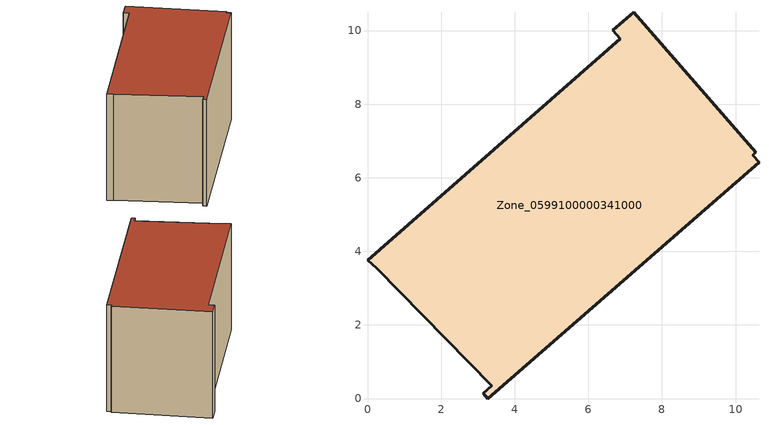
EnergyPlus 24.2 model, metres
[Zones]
Zone_0599100000341000
 floor ground (C_G): 3.38,0.35 0.26,3.54 0,3.76 6.87,9.77 6.67,10 7.24,10.49 10.55,6.69 10.47,6.62 10.64,6.42 3.27,0 3.15,0.14 z0
 wall outside (C_F): 10.55,6.69 7.24,10.49 6.67,10 6.87,9.77 0,3.76 0.26,3.54 3.38,0.35 3.15,0.14 3.27,0 10.64,6.42 10.47,6.62 10.55,6.69 z0:5.84
 roof outside (C_R): 3.38,0.35 3.15,0.14 3.27,0 10.64,6.42 10.47,6.62 10.55,6.69 7.24,10.49 6.67,10 6.87,9.77 0,3.76 0.26,3.54 z5.84
[BUILDING]
Pand.0599100000341000: North Axis=0; Terrain=City; Loads Convergence Tolerance Value=0.04; Temperature Convergence Tolerance Value=0.4; Solar Distribution=FullExterior; Maximum Number of Warmup Days=25; Minimum Number of Warmup Days=1
[Site:Location]
Rotterdam.The.Hague.AP_ZH_NLD Design_Conditions: Latitude=51.96; Longitude=4.45; Time Zone=1; Elevation=-4.5
[SITE:GROUNDTEMPERATURE:BUILDINGSURFACE]
18, 18, 18, 18, 18, 18, 18, 18, 18, 18, 18, 18
[MATERIAL] Thermal Absorptance=0.9; Solar Absorptance=0.7; Visible Absorptance=0.7
Name | Roughness | Thickness | Conductivity | Density | Specific Heat
G.TI.1992-2005 | MediumSmooth | 0.15 | 0.06 | 540 | 1210
F.TI.1992-2005 | Rough | 0.3 | 0.12 | 1920 | 840
R.TI.1992-2005 | MediumRough | 0.2 | 0.08 | 1500 | 1000
[CONSTRUCTION]
C_G: G.TI.1992-2005
C_F: F.TI.1992-2005
C_R: R.TI.1992-2005
[ZONE]
Zone_0599100000341000: Type=1; Multiplier=1; Ceiling Height=Autocalculate; Volume=Autocalculate; Floor Area=autocalculate; Part of Total Floor Area=Yes
[ZONEINFILTRATION:DESIGNFLOWRATE]
Infil_Zone_0599100000341000: Zone or ZoneList or Space or SpaceList=Zone_0599100000341000; Schedule=AlwaysOn; Design Flow Rate Calculation Method=Flow/Area; Flow Rate per Floor Area=0.0015; Constant Term Coefficient=1; Temperature Term Coefficient=0; Velocity Term Coefficient=0; Velocity Squared Term Coefficient=0
[HVACTEMPLATE:ZONE:IDEALLOADSAIRSYSTEM]
Zone_0599100000341000: Maximum Heating Supply Air Temperature=50; Minimum Cooling Supply Air Temperature=13; Maximum Heating Supply Air Humidity Ratio=0.0156; Minimum Cooling Supply Air Humidity Ratio=0.0077; Heating Limit=NoLimit; Cooling Limit=NoLimit; Dehumidification Control Type=ConstantSensibleHeatRatio; Cooling Sensible Heat Ratio=0.7; Dehumidification Setpoint=60; Humidification Control Type=None; Humidification Setpoint=30; Outdoor Air Method=None; Outdoor Air Flow Rate per Person=0.00944; Outdoor Air Flow Rate per Zone Floor Area=0; Outdoor Air Flow Rate per Zone=0; Demand Controlled Ventilation Type=None; Outdoor Air Economizer Type=NoEconomizer; Heat Recovery Type=None; Sensible Heat Recovery Effectiveness=0.7; Latent Heat Recovery Effectiveness=0.65
[ZONECONTROL:THERMOSTAT]
ThermostatControl_Zone_0599100000341000: Zone or ZoneList=Zone_0599100000341000; Control Type Schedule=DualSetpointControlType; Control 1=Thermostat_Zone_0599100000341000; Temperature Difference Between Cutout And Setpoint=0
[THERMOSTATSETPOINT:DUALSETPOINT]
Thermostat_Zone_0599100000341000: Heating Setpoint Temperature Schedule=HeatingSetpoint_Zone_0599100000341000; Cooling Setpoint Temperature Schedule=CoolingSetpoint_Zone_0599100000341000
[SCHEDULE:COMPACT]
HeatingSetpoint_Zone_0599100000341000: Through: 12/31, For: AllDays, Until: 24:00, 21
CoolingSetpoint_Zone_0599100000341000: Through: 12/31, For: AllDays, Until: 24:00, 24
DualSetpointControlType: Through: 12/31, For: AllDays, Until: 24:00, 4
AlwaysOn: Through: 12/31, For: AllDays, Until: 24:00, 1
